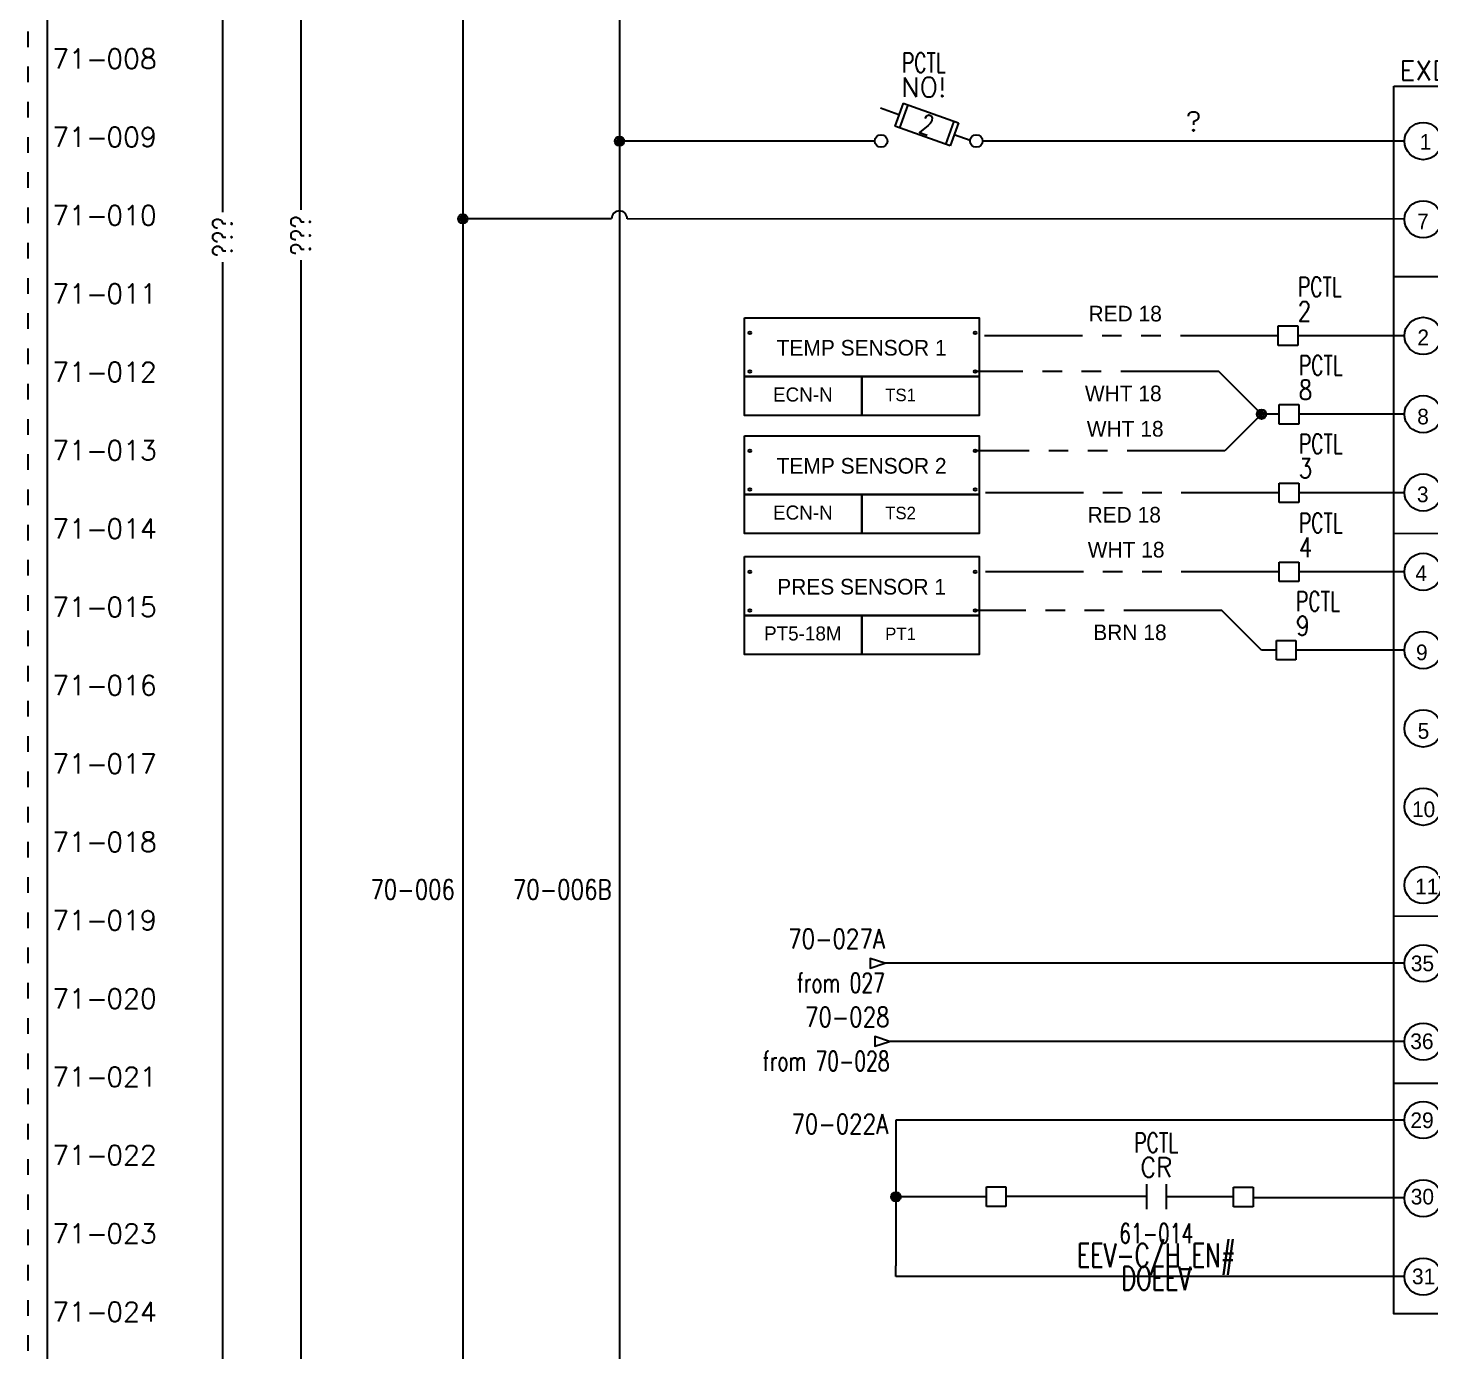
# Model space of a CAD drawing. Extents: x 0 to 16.2, y 0 to 21.2.
# Drawn here: x 0 to 8.95, y 7.88 to 16.32 of the extents above; entities that cross this region are included whole.
import ezdxf
from ezdxf.enums import TextEntityAlignment as Align

# ---------------------------------------------------------------- set-up
doc = ezdxf.new("R2010")
doc.units = 0
doc.header["$MEASUREMENT"] = 0
doc.linetypes.add('DOT2', pattern=[0.125, 0, -0.125])
doc.linetypes.add('PHANTOM2', pattern=[1.25, 0.625, -0.125, 0.125, -0.125, 0.125, -0.125])
for name, color, linetype in [('BLK_18', 251, 'Continuous'), ('BLU_18', 5, 'Continuous'), ('BRN_18', 36, 'Continuous'), ('DESC', 150, 'Continuous'), ('LOC', 8, 'Continuous'), ('MISC', 7, 'Continuous'), ('ORG_14', 30, 'Continuous'), ('RED_14', 1, 'Continuous'), ('RED_18', 1, 'Continuous'), ('SYMS', 7, 'Continuous'), ('TAGFIXED', 7, 'Continuous'), ('TAGS', 150, 'Continuous'), ('TERMS', 123, 'Continuous'), ('WHT_14', 7, 'Continuous'), ('WHT_18', 7, 'Continuous'), ('WIRENO', 72, 'Continuous'), ('WIREREF_DEST', 52, 'Continuous'), ('XREF', 7, 'Continuous')]:
    doc.layers.add(name, color=color, linetype=linetype)
doc.layers.add('TITLEBLOCK_FRAME', color=7, linetype='DOT2', plot=False)
doc.styles.add('WD', font='romans.shx')

# ---------------------------------------------------------------- blocks, each defined once
blk = doc.blocks.new('HDV1_SESOR-CONN')
for points in [[(-0.75, 0.375), (0.75, 0.375), (0.75, 0), (-0.75, 0)], [(-0.75, 0), (0, 0), (0, -0.25), (-0.75, -0.25)], [(0, 0), (0.75, 0), (0.75, -0.25), (0, -0.25)]]:
    blk.add_lwpolyline(points, close=True)
for centre in [(-0.7156, 0.2782), (0.7226, 0.2782), (-0.7156, 0.0319), (0.7226, 0.0319)]:
    blk.add_circle(centre, 0.00874)
at = {"style": 'WD', "flags": 1}
for tag, p in [('X4TERM01', (-0.7156, 0.2782)), ('X1TERM03', (0.7226, 0.2782)), ('X4TERM02', (-0.7156, 0.0319)), ('X1TERM04', (0.7226, 0.0319))]:
    blk.add_attdef(tag, p, '', height=0.005, dxfattribs=at)
blk.add_attdef('DESC2', text='', height=0.1).set_placement((-0.0016, 0.2331), align=Align.TOP_CENTER)
blk.add_attdef('DES3', text='', height=0.09).set_placement((-0.3768, -0.1603), align=Align.CENTER)
blk.add_attdef('LABEL', (0.1492, -0.158), '', height=0.08)
blk = doc.blocks.new('HCR11_RELAY-CONTACT')
at = {"linetype": 'Continuous'}
for p, q in [((-0.0531, 0.0817), (-0.0531, -0.0783)), ((0.0719, 0.0817), (0.0719, -0.0783))]:
    blk.add_line(p, q, dxfattribs=at)
at = {"style": 'WD'}
for tag, width, p in [('INST', 0.7, (0.0094, 0.4526)), ('LOC', 0.7, (0.0094, 0.283)), ('TAG2', 0.9, (0.0094, 0.1267)), ('XREF', 0.7, (0.0094, -0.2958))]:
    blk.add_attdef(tag, text='', height=0.125, dxfattribs=dict(at, width=width)).set_placement(p, align=Align.CENTER)
for tag, p in [('X2LINK', (0.0094, 0.1267)), ('X8LINK', (0.0094, -0.1233))]:
    blk.add_attdef(tag, p, '', height=0.01, dxfattribs=at)
for tag, p, height, flags in [('X4TERM01', (-0.0531, 0.0017), 0.0125, 1), ('X1TERM02', (0.0719, 0.0017), 0.0125, 1), ('CONTACT', (0.1067, 0.038), 0.01, 1), ('FAMILY', (0.1067, 0.0546), 0.01, 9)]:
    blk.add_attdef(tag, p, '', height=height, dxfattribs=dict(at, flags=flags))
at = {"linetype": 'Continuous', "style": 'WD', "flags": 8}
blk.add_attdef('TERM01', text='', height=0.125, dxfattribs=at).set_placement((-0.1156, -0.014), align=Align.TOP_RIGHT)
blk.add_attdef('TERM02', text='', height=0.125, dxfattribs=at).set_placement((0.1344, -0.014), align=Align.TOP_LEFT)
at = {"color": 1, "style": 'WD', "width": 0.7}
for tag, p in [('DESC1', (0.0094, -0.4478)), ('DESC2', (0.0094, -0.5951)), ('DESC3', (0.0094, -0.7424))]:
    blk.add_attdef(tag, text='', height=0.15, dxfattribs=at).set_placement(p, align=Align.CENTER)
blk = doc.blocks.new('HT0001')
for p, q in [((-0.0625, 0.0625), (0.0625, 0.0625)), ((-0.0625, -0.0625), (-0.0625, 0.0625)), ((0.0625, 0.0625), (0.0625, -0.0625)), ((0.0625, -0.0625), (-0.0625, -0.0625))]:
    blk.add_line(p, q)
at = {"style": 'WD'}
for tag, p, width in [('INST', (0.0625, 0.4196), 0.7), ('LOC', (0.0625, 0.25), 0.7), ('DESC1', (0.0499, -0.3851), 0.8)]:
    blk.add_attdef(tag, p, '', height=0.125, dxfattribs=dict(at, width=width))
at = {"linetype": 'Continuous', "style": 'WD'}
for tag, p, height, width, flags in [('TERM01', (0.0625, 0.0938), 0.125, 0.8, 8), ('TAGSTRIP', (0.0499, -0.2288), 0.125, 0.9, 8), ('CAT', (0.2132, -0.4063), 0.1094, 0.8, 1), ('DESC2', (0.0499, -0.5413), 0.125, 0.8, 8), ('DESC3', (0.0499, -0.6976), 0.125, 0.8, 8)]:
    blk.add_attdef(tag, p, '', height=height, dxfattribs=dict(at, width=width, flags=flags))
at = {"style": 'WD', "flags": 1}
for tag, p, height in [('X2PIN01', (0.0326, 0.0839), 0.0125), ('X4TERM01', (-0.0625, 0), 0.0125), ('X4TERMDESC01', (-0.0552, -0.0229), 0.025), ('X2TERMDESC01', (-0.006, 0.0287), 0.025), ('STRIPSEQ', (0, 0), 0.00125), ('X2TERM01', (0, 0.0625), 0.0125), ('X1TERMDESC01', (0.0393, 0.007), 0.025), ('X1TERM01', (0.0625, 0), 0.0125), ('X1PIN01', (0.0868, 0.0164), 0.0125), ('X4PIN01', (-0.1138, -0.0375), 0.0125), ('LINKTERM', (0, -0.0019), 0.00125), ('X8TERM01', (0, -0.0625), 0.0125), ('X8TERMDESC01', (0, -0.0535), 0.025), ('X8PIN01', (0.0256, -0.0962), 0.0125)]:
    blk.add_attdef(tag, p, '', height=height, dxfattribs=at)
at = {"linetype": 'Continuous', "style": 'WD', "width": 0.8, "flags": 1}
blk.add_attdef('MFG', text='', height=0.1094, dxfattribs=at).set_placement((0.0882, -0.4063), align=Align.RIGHT)
at = {"style": 'WD', "width": 0.7, "flags": 1}
blk.add_attdef('ASSYCODE', (0.0625, -0.2812), '', height=0.01, dxfattribs=at)
blk = doc.blocks.new('WDDOT')
for radius in [0.03, 0.0187, 0.00929]:
    blk.add_circle((0, 0), radius)
blk = doc.blocks.new('WD_WNV1')
at = {"style": 'WD', "width": 0.9}
blk.add_attdef('WIRENO', text='', height=0.125, rotation=90, dxfattribs=at).set_placement((0, 0), align=Align.MIDDLE_CENTER)
at = {"color": 7, "style": 'WD'}
for tag, p in [('X2_TINY_DOT_DONT_REMOVE', (0, 0.0625)), ('X8_TINY_DOT_DONT_REMOVE', (0, -0.0625))]:
    blk.add_attdef(tag, p, '', height=0.0001, dxfattribs=at)
at = {"style": 'WD', "flags": 1}
for tag, p in [('X2TERM01', (0, 0.0625)), ('X8TERM01', (0, -0.0625))]:
    blk.add_attdef(tag, p, '', height=0.01, dxfattribs=at)
for tag, p in [('W01USER', (0.0956, 0.0772)), ('W02USER', (0.0956, 0.0694)), ('W03USER', (0.0956, 0.0616)), ('W04USER', (0.0956, 0.0538)), ('W05USER', (0.0956, 0.046)), ('W06USER', (0.0956, 0.0382)), ('W07USER', (0.0956, 0.0304)), ('W08USER', (0.0956, 0.0226)), ('W09USER', (0.0956, 0.0147)), ('W10USER', (0.0956, 0.0069))]:
    blk.add_attdef(tag, text='', height=0.005, dxfattribs=at).set_placement(p, align=Align.CENTER)
blk = doc.blocks.new('*U65')
blk.add_circle((0, 0), 0.1187)
blk = doc.blocks.new('*U64')
at = {"color": 0, "linetype": 'ByBlock', "lineweight": -2, "transparency": 16777216}
for p in [(0, 1), (0, 0.5), (0, 0)]:
    blk.add_blockref('*U65', p, dxfattribs=at)
blk = doc.blocks.new('*U67')
blk.add_circle((0, 0), 0.1187)
blk = doc.blocks.new('*U66')
at = {"color": 0, "linetype": 'ByBlock', "lineweight": -2, "transparency": 16777216}
for p in [(0, 0.5), (0, 0)]:
    blk.add_blockref('*U67', p, dxfattribs=at)
blk = doc.blocks.new('*U69')
blk.add_circle((0, 0), 0.1187)
blk = doc.blocks.new('*U68')
at = {"color": 0, "linetype": 'ByBlock', "lineweight": -2, "transparency": 16777216}
for p in [(0, 1), (0, 0.5), (0, 0)]:
    blk.add_blockref('*U69', p, dxfattribs=at)
blk = doc.blocks.new('*U52')
blk.add_circle((0, 0), 0.1187)
blk = doc.blocks.new('*U51')
at = {"color": 0, "linetype": 'ByBlock', "lineweight": -2, "transparency": 16777216}
for p in [(0, 1.7636), (0, 1.3227), (0, 0.8818), (0, 0.4409), (0, 0)]:
    blk.add_blockref('*U52', p, dxfattribs=at)
blk = doc.blocks.new('*U57')
blk.add_circle((0, 0), 0.1187)
blk = doc.blocks.new('*U53')
at = {"color": 0, "linetype": 'ByBlock', "lineweight": -2, "transparency": 16777216}
for p in [(0, 1.7636), (0, 1.3227), (0, 0.8818), (0, 0.4409), (0, 0)]:
    blk.add_blockref('*U57', p, dxfattribs=at)
blk = doc.blocks.new('*U59')
blk.add_circle((0, 0), 0.1187)
blk = doc.blocks.new('*U58')
at = {"color": 0, "linetype": 'ByBlock', "lineweight": -2, "transparency": 16777216}
for p in [(0, 0.5), (0, 0)]:
    blk.add_blockref('*U59', p, dxfattribs=at)
blk = doc.blocks.new('*U61')
blk.add_circle((0, 0), 0.1187)
blk = doc.blocks.new('*U60')
at = {"color": 0, "linetype": 'ByBlock', "lineweight": -2, "transparency": 16777216}
for p in [(0, 0.5), (0, 0)]:
    blk.add_blockref('*U61', p, dxfattribs=at)
blk = doc.blocks.new('*U63')
blk.add_circle((0, 0), 0.1187)
blk = doc.blocks.new('*U62')
at = {"color": 0, "linetype": 'ByBlock', "lineweight": -2, "transparency": 16777216}
for p in [(0, 0.5), (0, 0)]:
    blk.add_blockref('*U63', p, dxfattribs=at)
blk = doc.blocks.new('*U54')
blk.add_circle((0, 0), 0.1187)
blk = doc.blocks.new('*U70')
at = {"color": 0, "linetype": 'ByBlock', "lineweight": -2, "transparency": 16777216}
for p in [(0, 2), (0, 1.5), (0, 1), (0, 0.5), (0, 0)]:
    blk.add_blockref('*U54', p, dxfattribs=at)
blk = doc.blocks.new('*U56')
blk.add_circle((0, 0), 0.1187)
blk = doc.blocks.new('*U55')
at = {"color": 0, "linetype": 'ByBlock', "lineweight": -2, "transparency": 16777216}
for p in [(0, 0.5), (0, 0)]:
    blk.add_blockref('*U56', p, dxfattribs=at)
blk = doc.blocks.new('HDV1_EXD-SH2')
for p, q in [((0, 2.8496), (0, -4.9869)), ((-1.4373, 1.6356), (0, 1.638)), ((0, 0.4697), (1.25, 0.475)), ((-1.4373, -0.0054), (0, 0)), ((0, -1.8961), (1.2518, -1.8914)), ((0.4377, -2.3619), (0.6877, -2.3619)), ((-1.4373, -2.4488), (0, -2.4434)), ((0.4377, -2.4869), (0.6877, -2.4869)), ((0, -2.8538), (1.25, -2.8539)), ((0.4378, -3.2652), (0.6878, -3.2652)), ((0.4378, -3.3902), (0.6878, -3.3902)), ((-1.4373, -3.5156), (0, -3.5101)), ((0, -3.8359), (1.25, -3.8314))]:
    blk.add_line(p, q)
blk.add_lwpolyline([(-1.4373, 2.8496), (1.25, 2.8496), (1.25, -4.9869), (-1.4373, -4.9869)], close=True)
for points in [[(0.9363, -2.1787), (0.5627, -2.1782), (0.5627, -2.3619)], [(0.922, -2.6332), (0.5627, -2.6332), (0.5627, -2.4869)], [(0.9344, -3.0818), (0.5628, -3.0814), (0.5628, -3.2652)], [(0.9221, -3.5364), (0.5628, -3.5364), (0.5628, -3.3902)]]:
    blk.add_lwpolyline(points)
for name, p in [('*U55', (-1.25, 2)), ('*U51', (1.048, 0.793)), ('*U64', (-1.25, 0.2563)), ('*U53', (1.048, -1.6648)), ('*U70', (-1.25, -2.25)), ('*U58', (1.0401, -2.6212)), ('*U66', (-1.25, -3.25)), ('*U60', (1.0401, -3.5278)), ('*U68', (-1.25, -4.75)), ('*U62', (1.0546, -4.6296))]:
    blk.add_blockref(name, p)
for s, p in [('13', (0.9851, 2.5138)), ('1', (-1.2722, 2.4443)), ('14', (0.9907, 2.0699)), ('7', (-1.2883, 1.9376)), ('15', (0.9827, 1.6335)), ('2', (-1.2867, 1.1964)), ('16', (0.9979, 1.1889)), ('17', (0.9808, 0.7441)), ('8', (-1.2878, 0.6912)), ('3', (-1.2897, 0.1944)), ('18', (0.9796, 0.0564)), ('4', (-1.2996, -0.3094)), ('19', (0.9815, -0.3862)), ('9', (-1.2955, -0.8144)), ('20', (0.9753, -0.824)), ('21', (0.987, -1.2648)), ('5', (-1.285, -1.316)), ('22', (0.9667, -1.7012)), ('10', (-1.3216, -1.8164)), ('25', (0.9597, -2.1591)), ('11', (-1.3014, -2.3093)), ('26', (0.9557, -2.6626)), ('35', (-1.3287, -2.8)), ('27', (0.9588, -3.0703)), ('36', (-1.3321, -3.2971)), ('28', (0.9533, -3.573)), ('29', (-1.3311, -3.8016)), ('23', (0.9712, -4.173)), ('30', (-1.3292, -4.2892)), ('24', (0.9809, -4.6749)), ('31', (-1.3212, -4.7984))]:
    blk.add_text(s, height=0.1).set_placement(p)
at = {"char_height": 0.15008, "attachment_point": 1, "rotation": 270}
for s, width, heights, insert in [('EXV1', 0.387503, [-0.1566], (0.3681, 1.9574)), ('EXV2', 0.387503, [-0.1566], (0.3642, -0.4931)), ('ALARM1', 1.012503, [-0.1562], (0.3378, -1.9869)), ('BATTERY', 1.012503, [-0.1572], (-0.173, -2.4704)), ('ALARM2', 0.387503, [-0.1562], (0.3378, -2.9197))]:
    blk.add_mtext_dynamic_manual_height_columns(s, width=width, gutter_width=0.7504, heights=heights, dxfattribs=dict(at, insert=insert))
at = {"style": 'WD', "width": 0.7}
for tag, p in [('DESC1', (-0.0749, 3.1381)), ('DESC2', (-0.0623, 3.0131)), ('DESC3', (-0.0623, 2.8881)), ('LOC', (0.6877, 2.8881)), ('INST', (1.3127, 2.8881)), ('XREF', (1.4447, 2.6381))]:
    blk.add_attdef(tag, text='', height=0.125, dxfattribs=at).set_placement(p, align=Align.CENTER)
at = {"style": 'WD'}
blk.add_attdef('TAG1', text='', height=0.125, dxfattribs=at).set_placement((-1.1873, 2.8881), align=Align.CENTER)
at = {"style": 'WD', "width": 0.8}
for tag, p in [('+12V', (0.8908, 2.6255)), ('WH', (0.8908, 2.1846)), ('BK', (0.8908, 1.7437)), ('BL', (0.8908, 1.3028)), ('BN', (0.8908, 0.8619)), ('+12V', (0.8908, 0.1677)), ('WH', (0.8908, -0.2732)), ('BK', (0.8908, -0.7141)), ('BL', (0.8908, -1.155)), ('BN', (0.8908, -1.5959)), ('C', (0.883, -2.0234)), ('NO', (0.8872, -2.6529)), ('C', (0.883, -2.93)), ('NO', (0.8923, -3.5555)), ('485+', (0.8964, -4.0599)), ('485-', (0.8975, -4.5607))]:
    blk.add_attdef(tag, text='', height=0.125, dxfattribs=at).set_placement(p, align=Align.TOP_RIGHT)
for tag, p in [('24V', (-1.095, 2.5704)), ('24V', (-1.0956, 2.0706)), ('TS1', (-1.0951, 1.327)), ('COM', (-1.0953, 0.8256)), ('TS2', (-1.0953, 0.3246)), ('PT1', (-1.0954, -0.18)), ('12VDC', (-1.0952, -0.6805)), ('PT2', (-1.0954, -1.1804)), ('GND', (-1.0952, -1.6821)), ('5V', (-1.0953, -2.18)), ('IN+', (-1.0948, -2.6792)), ('GND', (-1.0953, -3.1781)), ('DI1', (-1.0953, -3.6801)), ('COM', (-1.0953, -4.1771)), ('DI2', (-1.0951, -4.6801))]:
    blk.add_attdef(tag, text='', height=0.125, dxfattribs=at).set_placement(p, align=Align.TOP_LEFT)
at = {"style": 'WD'}
for tag, p, height, flags in [('X1TERM16', (1.1307, 2.5571), 0.005, 1), ('X4TERM01', (-1.3691, 2.5004), 0.005, 1), ('FAMILY', (1.3197, 2.1381), 0.01, 9), ('X1TERM17', (1.1307, 2.1162), 0.005, 1), ('X4TERM02', (-1.3697, 2.0006), 0.005, 1), ('X1TERM18', (1.1307, 1.6753), 0.005, 1), ('X4TERM03', (-1.3691, 1.257), 0.005, 1), ('X1TERM19', (1.1289, 1.2339), 0.005, 1), ('X4TERM04', (-1.3693, 0.7556), 0.005, 1), ('X1TERM20', (1.1307, 0.7936), 0.005, 1), ('X4TERM05', (-1.3693, 0.2546), 0.005, 1), ('X1TERM21', (1.1307, 0.0993), 0.005, 1), ('X4TERM06', (-1.3695, -0.25), 0.005, 1), ('X1TERM22', (1.1307, -0.3416), 0.005, 1), ('X4TERM07', (-1.3692, -0.7505), 0.005, 1), ('X1TERM23', (1.1307, -0.7825), 0.005, 1), ('X4TERM08', (-1.3694, -1.2504), 0.005, 1), ('X1TERM24', (1.1307, -1.2233), 0.005, 1), ('X1TERM25', (1.1307, -1.6642), 0.005, 1), ('X4TERM09', (-1.3692, -1.7521), 0.005, 1), ('X1TERM26', (1.1219, -2.117), 0.005, 1), ('X4TERM10', (-1.3694, -2.25), 0.005, 1), ('X1TERM27', (1.1228, -2.6206), 0.005, 1), ('X4TERM11', (-1.3688, -2.7492), 0.005, 1), ('X1TERM28', (1.1223, -3.0268), 0.005, 1), ('X4TERM12', (-1.3693, -3.2481), 0.005, 1), ('X1TERM29', (1.1228, -3.5272), 0.005, 1), ('X4TERM13', (-1.3693, -3.7501), 0.005, 1), ('X1TERM30', (1.1362, -4.1283), 0.005, 1), ('X4TERM14', (-1.3693, -4.2471), 0.005, 1), ('X1TERM31', (1.1373, -4.6291), 0.005, 1), ('X4TERM15', (-1.3691, -4.7501), 0.005, 1)]:
    blk.add_attdef(tag, p, '', height=height, dxfattribs=dict(at, flags=flags))
at = {"style": 'WD', "flags": 9}
for tag, p in [('MFG', (1.3197, 2.5131)), ('CAT', (1.3197, 2.3881)), ('ASSYCODE', (1.3197, 2.2631))]:
    blk.add_attdef(tag, text='', height=0.01, dxfattribs=at).set_placement(p, align=Align.CENTER)
blk = doc.blocks.new('HA1D3')
blk.add_lwpolyline([(-0.0938, 0), (-0.0938, -0.0312), (0, 0), (-0.0938, 0.0312), (-0.0938, 0)])
at = {"style": 'WD', "width": 0.8, "flags": 8}
blk.add_attdef('WIRENO', text='', height=0.125, dxfattribs=at).set_placement((0, 0.0938), align=Align.RIGHT)
at = {"style": 'WD', "flags": 1}
blk.add_attdef('SIGCODE', text='', height=0.01, dxfattribs=at).set_placement((-0.0195, 0.0466), align=Align.RIGHT)
blk.add_attdef('X1TERM01', (0, 0), '', height=0.01, dxfattribs=at)
at = {"style": 'WD', "width": 0.7}
for tag, p in [('XREF', (0, -0.1875)), ('DESC1', (0, -0.375))]:
    blk.add_attdef(tag, text='', height=0.125, dxfattribs=at).set_placement(p, align=Align.RIGHT)
blk = doc.blocks.new('WD_WNV')
at = {"style": 'WD', "flags": 1}
for tag, p in [('W01USER', (-0.0625, 0.0938)), ('W02USER', (-0.0625, 0.0859)), ('W03USER', (-0.0625, 0.0781)), ('W04USER', (-0.0625, 0.0703)), ('W05USER', (-0.0625, 0.0625)), ('W06USER', (-0.0625, 0.0547)), ('W07USER', (-0.0625, 0.0469)), ('W08USER', (-0.0625, 0.0391)), ('W09USER', (-0.0625, 0.0312)), ('W10USER', (-0.0625, 0.0234))]:
    blk.add_attdef(tag, text='', height=0.005, dxfattribs=at).set_placement(p, align=Align.CENTER)
at = {"linetype": 'Continuous', "style": 'WD', "width": 0.8}
blk.add_attdef('WIRENO', text='', height=0.125, dxfattribs=at).set_placement((-0.05, 0), align=Align.MIDDLE_RIGHT)
blk = doc.blocks.new('HDS11FL')
for p, q in [((-0.1897, 0.1679), (-0.3075, 0.2099)), ((-0.1635, 0.2415), (-0.216, 0.0943)), ((-0.1341, 0.231), (-0.1865, 0.0838)), ((-0.1635, 0.2415), (0.1897, 0.1156)), ((0.1373, -0.0316), (-0.216, 0.0943)), ((0.1603, 0.1261), (0.1078, -0.0211)), ((0.1897, 0.1156), (0.1373, -0.0316)), ((0.1635, 0.042), (0.2642, 0.0061))]:
    blk.add_line(p, q)
at = {"linetype": 'Continuous'}
for centre in [(-0.3038, 0), (0.3038, 0)]:
    blk.add_circle(centre, 0.04, dxfattribs=at)
at = {"style": 'WD', "width": 0.7}
for tag, p in [('INST', (-0.0312, 0.6071)), ('LOC', (-0.0312, 0.4375))]:
    blk.add_attdef(tag, text='', height=0.125, dxfattribs=at).set_placement(p, align=Align.CENTER)
at = {"style": 'WD'}
blk.add_attdef('TAG1', text='', height=0.125, dxfattribs=at).set_placement((-0.0312, 0.2812), align=Align.CENTER)
for tag, p in [('X2LINK', (0, 0.4062)), ('X8LINK', (0, -0.1094))]:
    blk.add_attdef(tag, p, '', height=0.01, dxfattribs=at)
for tag, p, height, flags in [('FAMILY', (0.098, 0.2639), 0.01, 9), ('CONTACT', (0.098, 0.1867), 0.01, 9), ('X4TERM01', (-0.3438, 0), 0.0125, 1), ('X1TERM02', (0.3438, 0), 0.0125, 1)]:
    blk.add_attdef(tag, p, '', height=height, dxfattribs=dict(at, flags=flags))
at = {"style": 'WD', "width": 0.7}
blk.add_attdef('RATING1', text='', height=0.125, rotation=340.37976, dxfattribs=at).set_placement((-0.0131, 0.1049), align=Align.MIDDLE_CENTER)
at = {"linetype": 'Continuous', "style": 'WD', "flags": 9}
for tag, p in [('ASSYCODE', (0.1255, 0.2061)), ('MFG', (0.126, 0.2277)), ('CAT', (0.126, 0.2472))]:
    blk.add_attdef(tag, text='', height=0.01, dxfattribs=at).set_placement(p, align=Align.CENTER)
at = {"linetype": 'Continuous', "style": 'WD', "flags": 8}
blk.add_attdef('TERM01', text='', height=0.125, dxfattribs=at).set_placement((-0.4062, -0.0314), align=Align.TOP_RIGHT)
blk.add_attdef('TERM02', text='', height=0.125, dxfattribs=at).set_placement((0.4062, -0.0314), align=Align.TOP_LEFT)
blk = doc.blocks.new('WD_WNH')
at = {"linetype": 'Continuous', "style": 'WD'}
blk.add_attdef('WIRENO', text='', height=0.125, dxfattribs=at).set_placement((0, 0.0625), align=Align.CENTER)
at = {"style": 'WD', "flags": 1}
for tag, p in [('W01USER', (0, 0.0781)), ('W02USER', (0, 0.0703)), ('W03USER', (0, 0.0625)), ('W04USER', (0, 0.0547)), ('W05USER', (0, 0.0469)), ('W06USER', (0, 0.0391)), ('W07USER', (0, 0.0312)), ('W08USER', (0, 0.0234)), ('W09USER', (0, 0.0156)), ('W10USER', (0, 0.0078))]:
    blk.add_attdef(tag, text='', height=0.005, dxfattribs=at).set_placement(p, align=Align.CENTER)
blk = doc.blocks.new('2025 XNNOV Protrait')
at = {"color": 5}
blk.add_line((0, 0), (0, 21), dxfattribs=at)
at = {"layer": 'TITLEBLOCK_FRAME'}
blk.add_lwpolyline([(-0.125, 21.125), (16.125, 21.125), (16.125, -0.125), (-0.125, -0.125)], close=True, dxfattribs=at)
at = {"color": 7, "style": 'WD', "flags": 4}
for tag, p in [('N5', (7.5965, 1.925)), ('N4', (7.5965, 1.575)), ('N3', (7.5965, 1.225)), ('N2', (7.5965, 0.925)), ('N1', (7.5965, 0.575)), ('PAGENO', (5.883, 0.1667)), ('SHEETMAX', (6.8244, 0.1571))]:
    blk.add_attdef(tag, text='', height=0.14, dxfattribs=at).set_placement(p, align=Align.MIDDLE_CENTER)
for tag, height, p in [('DATE5', 0.14, (7.854, 1.925)), ('PAR5', 0.14, (9.1044, 1.925)), ('DESCRIPTION5', 0.14, (9.6612, 1.925)), ('TITRE1', 0.175, (0.0523, 1.5702)), ('DATE4', 0.14, (7.854, 1.575)), ('PAR4', 0.14, (9.1044, 1.575)), ('DESCRIPTION4', 0.14, (9.6612, 1.575)), ('AP.PAR', 0.14, (5.5261, 1.3649)), ('TITRE2', 0.175, (0.0523, 1.3058)), ('DATE3', 0.14, (7.854, 1.225)), ('PAR3', 0.14, (9.1044, 1.225)), ('DESCRIPTION3', 0.14, (9.6612, 1.225)), ('TITRE3', 0.175, (0.0523, 1.0414)), ('DATE2', 0.14, (7.854, 0.925)), ('PAR2', 0.14, (9.1044, 0.925)), ('DESCRIPTION2', 0.14, (9.6612, 0.925)), ('DESS.PAR', 0.14, (5.286, 0.6422)), ('DATE1', 0.14, (7.854, 0.575)), ('PAR1', 0.14, (9.1089, 0.575)), ('DESCRIPTION1', 0.14, (9.645, 0.575)), ('PRJCT', 0.14, (1.1926, 0.1667)), ('DATE', 0.14, (3.2042, 0.1789))]:
    blk.add_attdef(tag, text='', height=height, dxfattribs=at).set_placement(p, align=Align.MIDDLE_LEFT)

msp = doc.modelspace()

# ---------------------------------------------------------------- linework, layer by layer
at = {"layer": 'BLK_18'}
for p, q in [((7.1403, 8.8604), (6.2433, 8.8604)), ((7.2653, 8.8604), (7.6965, 8.8604)), ((8.7872, 8.8523), (7.8215, 8.8523))]:
    msp.add_line(p, q, dxfattribs=at)
at = {"layer": 'BLU_18'}
for p, q in [((8.7873, 9.3494), (5.5412, 9.3494)), ((5.5412, 9.3494), (5.5412, 9.2996)), ((5.5412, 9.2996), (5.5412, 8.4178)), ((6.1183, 8.8587), (5.5412, 8.8587)), ((5.5412, 8.3494), (5.5412, 8.4178)), ((8.7874, 8.3494), (5.5412, 8.3494))]:
    msp.add_line(p, q, dxfattribs=at)
at = {"layer": 'BRN_18', "linetype": 'PHANTOM2'}
for p, q in [((7.6208, 12.6031), (6.0459, 12.6031)), ((7.875, 12.349), (7.6208, 12.6031)), ((7.9699, 12.349), (7.875, 12.349))]:
    msp.add_line(p, q, dxfattribs=at)
at = {"layer": 'BRN_18'}
msp.add_line((8.7873, 12.349), (8.0949, 12.349), dxfattribs=at)
at = {"layer": 'ORG_14'}
for p, q in [((3.7754, 17.3288), (3.7754, 4.3134)), ((5.4062, 15.5998), (3.7754, 15.5998)), ((8.7875, 15.5998), (6.0938, 15.5998)), ((8.7878, 10.3503), (5.4702, 10.3503))]:
    msp.add_line(p, q, dxfattribs=at)
at = {"layer": 'RED_14'}
for p, q in [((1.2417, 20.2374), (1.2417, 15.1457)), ((1.2417, 14.826), (1.2417, 5.5275))]:
    msp.add_line(p, q, dxfattribs=at)
at = {"layer": 'RED_18', "linetype": 'PHANTOM2'}
for p, q in [((7.9818, 14.3565), (6.0459, 14.3565)), ((7.9877, 13.354), (6.0459, 13.354))]:
    msp.add_line(p, q, dxfattribs=at)
at = {"layer": 'RED_18'}
for p, q in [((8.7875, 14.3565), (8.1068, 14.3565)), ((8.7873, 13.354), (8.1127, 13.354))]:
    msp.add_line(p, q, dxfattribs=at)
at = {"layer": 'WHT_14'}
for p, q in [((1.7417, 19.3663), (1.7417, 15.1609)), ((1.7417, 14.8385), (1.7417, 6.534))]:
    msp.add_line(p, q, dxfattribs=at)
at = {"layer": 'WHT_18'}
for p, q in [((2.7754, 17.3288), (2.7754, 4.3134)), ((3.7254, 15.1035), (2.7754, 15.1035)), ((8.7869, 15.1), (3.8254, 15.1035)), ((7.9877, 13.8551), (7.875, 13.8551)), ((8.7873, 13.8551), (8.1127, 13.8551)), ((8.7871, 12.8494), (8.1127, 12.8494)), ((8.7873, 9.8513), (5.5, 9.8513))]:
    msp.add_line(p, q, dxfattribs=at)
at = {"layer": 'WHT_18', "linetype": 'PHANTOM2'}
for p, q in [((7.6014, 14.1287), (6.0459, 14.1287)), ((7.875, 13.8551), (7.6014, 14.1287)), ((7.875, 13.8551), (7.6412, 13.6213)), ((7.6412, 13.6213), (6.0459, 13.6213)), ((7.9877, 12.8494), (6.0459, 12.8494))]:
    msp.add_line(p, q, dxfattribs=at)
at = {"layer": 'WHT_18'}
msp.add_arc((3.7754, 15.1035), 0.05, 0, 180, dxfattribs=at)

# ---------------------------------------------------------------- block references
at = {"ltscale": 0.5}
msp.add_blockref('2025 XNNOV Protrait', (0.125, 0.125), dxfattribs=at)
for p, values in [((5.3233, 14.0968), {'DESC2': 'TEMP SENSOR 1', 'DES3': 'ECN-N', 'LABEL': 'TS1'}), ((5.3233, 13.3431), {'DESC2': 'TEMP SENSOR 2', 'DES3': 'ECN-N', 'LABEL': 'TS2'}), ((5.3233, 12.5713), {'DESC2': 'PRES SENSOR 1', 'DES3': 'PT5-18M', 'LABEL': 'PT1'})]:
    msp.add_blockref('HDV1_SESOR-CONN', p).add_auto_attribs(values)
at = {"layer": 'SYMS'}
ref = msp.add_blockref('HDS11FL', (5.75, 15.5998), dxfattribs=at)
ref.add_attrib('RATING1', '2', dxfattribs={"layer": 'MISC', "height": 0.125, "rotation": 340.37976, "style": 'WD', "width": 0.7}).set_placement((5.7369, 15.7048), align=Align.MIDDLE_CENTER)
ref.add_attrib('LOC', 'PCTL', dxfattribs={"layer": 'LOC', "height": 0.125, "style": 'WD', "width": 0.7}).set_placement((5.7188, 16.0373), align=Align.CENTER)
ref.add_attrib('TAG1F', 'NO!', dxfattribs={"layer": 'TAGFIXED', "height": 0.125, "style": 'WD'}).set_placement((5.7188, 15.8811), align=Align.CENTER)
ref = msp.add_blockref('HDV1_EXD-SH2', (10.1566, 13.0995), dxfattribs=at)
ref.add_attrib('24V', '24V', dxfattribs={"layer": 'MISC', "height": 0.125, "style": 'WD', "width": 0.8}).set_placement((9.0615, 15.6698), align=Align.TOP_LEFT)
ref.add_attrib('24V', '24V', dxfattribs={"layer": 'MISC', "height": 0.125, "style": 'WD', "width": 0.8}).set_placement((9.0609, 15.17), align=Align.TOP_LEFT)
ref.add_attrib('TS1', 'TS1', dxfattribs={"layer": 'MISC', "height": 0.125, "style": 'WD', "width": 0.8}).set_placement((9.0615, 14.4265), align=Align.TOP_LEFT)
ref.add_attrib('COM', 'COM', dxfattribs={"layer": 'MISC', "height": 0.125, "style": 'WD', "width": 0.8}).set_placement((9.0613, 13.9251), align=Align.TOP_LEFT)
ref.add_attrib('TS2', 'TS2', dxfattribs={"layer": 'MISC', "height": 0.125, "style": 'WD', "width": 0.8}).set_placement((9.0613, 13.424), align=Align.TOP_LEFT)
ref.add_attrib('PT1', 'PT1', dxfattribs={"layer": 'MISC', "height": 0.125, "style": 'WD', "width": 0.8}).set_placement((9.0611, 12.9194), align=Align.TOP_LEFT)
ref.add_attrib('12VDC', '12VDC', dxfattribs={"layer": 'MISC', "height": 0.125, "style": 'WD', "width": 0.8}).set_placement((9.0614, 12.419), align=Align.TOP_LEFT)
ref.add_attrib('PT2', 'PT2', dxfattribs={"layer": 'MISC', "height": 0.125, "style": 'WD', "width": 0.8}).set_placement((9.0612, 11.919), align=Align.TOP_LEFT)
ref.add_attrib('GND', 'GND', dxfattribs={"layer": 'MISC', "height": 0.125, "style": 'WD', "width": 0.8}).set_placement((9.0614, 11.4174), align=Align.TOP_LEFT)
ref.add_attrib('5V', '5V', dxfattribs={"layer": 'MISC', "height": 0.125, "style": 'WD', "width": 0.8}).set_placement((9.0613, 10.9194), align=Align.TOP_LEFT)
ref.add_attrib('IN+', 'IN+', dxfattribs={"layer": 'MISC', "height": 0.125, "style": 'WD', "width": 0.8}).set_placement((9.0618, 10.4203), align=Align.TOP_LEFT)
ref.add_attrib('GND', 'GND', dxfattribs={"layer": 'MISC', "height": 0.125, "style": 'WD', "width": 0.8}).set_placement((9.0613, 9.9213), align=Align.TOP_LEFT)
ref.add_attrib('DI1', 'DI1', dxfattribs={"layer": 'MISC', "height": 0.125, "style": 'WD', "width": 0.8}).set_placement((9.0613, 9.4194), align=Align.TOP_LEFT)
ref.add_attrib('COM', 'COM', dxfattribs={"layer": 'MISC', "height": 0.125, "style": 'WD', "width": 0.8}).set_placement((9.0613, 8.9223), align=Align.TOP_LEFT)
ref.add_attrib('DI2', 'DI2', dxfattribs={"layer": 'MISC', "height": 0.125, "style": 'WD', "width": 0.8}).set_placement((9.0615, 8.4194), align=Align.TOP_LEFT)
ref.add_attrib('+12V', '+12V', dxfattribs={"layer": 'MISC', "height": 0.125, "style": 'WD', "width": 0.8}).set_placement((11.0474, 15.7249), align=Align.TOP_RIGHT)
ref.add_attrib('WH', 'WH', dxfattribs={"layer": 'MISC', "height": 0.125, "style": 'WD', "width": 0.8}).set_placement((11.0474, 15.284), align=Align.TOP_RIGHT)
ref.add_attrib('BK', 'BK', dxfattribs={"layer": 'MISC', "height": 0.125, "style": 'WD', "width": 0.8}).set_placement((11.0474, 14.8431), align=Align.TOP_RIGHT)
ref.add_attrib('BL', 'BL', dxfattribs={"layer": 'MISC', "height": 0.125, "style": 'WD', "width": 0.8}).set_placement((11.0474, 14.4023), align=Align.TOP_RIGHT)
ref.add_attrib('BN', 'BN', dxfattribs={"layer": 'MISC', "height": 0.125, "style": 'WD', "width": 0.8}).set_placement((11.0474, 13.9614), align=Align.TOP_RIGHT)
ref.add_attrib('+12V', '+12V', dxfattribs={"layer": 'MISC', "height": 0.125, "style": 'WD', "width": 0.8}).set_placement((11.0474, 13.2671), align=Align.TOP_RIGHT)
ref.add_attrib('WH', 'WH', dxfattribs={"layer": 'MISC', "height": 0.125, "style": 'WD', "width": 0.8}).set_placement((11.0474, 12.8262), align=Align.TOP_RIGHT)
ref.add_attrib('BK', 'BK', dxfattribs={"layer": 'MISC', "height": 0.125, "style": 'WD', "width": 0.8}).set_placement((11.0474, 12.3853), align=Align.TOP_RIGHT)
ref.add_attrib('BL', 'BL', dxfattribs={"layer": 'MISC', "height": 0.125, "style": 'WD', "width": 0.8}).set_placement((11.0474, 11.9445), align=Align.TOP_RIGHT)
ref.add_attrib('BN', 'BN', dxfattribs={"layer": 'MISC', "height": 0.125, "style": 'WD', "width": 0.8}).set_placement((11.0474, 11.5036), align=Align.TOP_RIGHT)
ref.add_attrib('C', 'C', dxfattribs={"layer": 'MISC', "height": 0.125, "style": 'WD', "width": 0.8}).set_placement((11.0396, 11.0761), align=Align.TOP_RIGHT)
ref.add_attrib('NO', 'NO', dxfattribs={"layer": 'MISC', "height": 0.125, "style": 'WD', "width": 0.8}).set_placement((11.0438, 10.4466), align=Align.TOP_RIGHT)
ref.add_attrib('C', 'C', dxfattribs={"layer": 'MISC', "height": 0.125, "style": 'WD', "width": 0.8}).set_placement((11.0396, 10.1695), align=Align.TOP_RIGHT)
ref.add_attrib('NO', 'NO', dxfattribs={"layer": 'MISC', "height": 0.125, "style": 'WD', "width": 0.8}).set_placement((11.0489, 9.544), align=Align.TOP_RIGHT)
ref.add_attrib('485+', '485+', dxfattribs={"layer": 'MISC', "height": 0.125, "style": 'WD', "width": 0.8}).set_placement((11.053, 9.0395), align=Align.TOP_RIGHT)
ref.add_attrib('485-', '485-', dxfattribs={"layer": 'MISC', "height": 0.125, "style": 'WD', "width": 0.8}).set_placement((11.0541, 8.5387), align=Align.TOP_RIGHT)
ref.add_attrib('TAG1F', 'EXD1', dxfattribs={"layer": 'TAGFIXED', "height": 0.125, "style": 'WD'}).set_placement((8.9693, 15.9875), align=Align.CENTER)
ref.add_attrib('LOC', 'PCTL', dxfattribs={"layer": 'LOC', "height": 0.125, "style": 'WD', "width": 0.7}).set_placement((10.8443, 15.9875), align=Align.CENTER)
for name, p in [('WDDOT', (3.7754, 15.5998)), ('WDDOT', (2.7754, 15.1035)), ('WDDOT', (5.5412, 8.8587)), ('HT0001', (6.1808, 8.8604)), ('HT0001', (7.759, 8.8587))]:
    msp.add_blockref(name, p, dxfattribs=at)
ref = msp.add_blockref('HT0001', (8.0443, 14.3565), dxfattribs=at)
ref.add_attrib('LOC', 'PCTL', (8.1068, 14.6065), dxfattribs={"layer": 'LOC', "height": 0.125, "style": 'WD', "width": 0.7})
ref.add_attrib('TERM01', '2', (8.1068, 14.4502), dxfattribs={"layer": 'TERMS', "linetype": 'Continuous', "height": 0.125, "style": 'WD', "width": 0.8, "flags": 8})
ref = msp.add_blockref('HT0001', (8.0502, 13.8551), dxfattribs=at)
ref.add_attrib('LOC', 'PCTL', (8.1127, 14.1051), dxfattribs={"layer": 'LOC', "height": 0.125, "style": 'WD', "width": 0.7})
ref.add_attrib('TERM01', '8', (8.1127, 13.9489), dxfattribs={"layer": 'TERMS', "linetype": 'Continuous', "height": 0.125, "style": 'WD', "width": 0.8, "flags": 8})
at = {"layer": 'SYMS', "linetype": 'PHANTOM2'}
msp.add_blockref('WDDOT', (7.875, 13.8551), dxfattribs=at)
at = {"layer": 'SYMS'}
ref = msp.add_blockref('HT0001', (8.0502, 13.354), dxfattribs=at)
ref.add_attrib('LOC', 'PCTL', (8.1127, 13.604), dxfattribs={"layer": 'LOC', "height": 0.125, "style": 'WD', "width": 0.7})
ref.add_attrib('TERM01', '3', (8.1127, 13.4478), dxfattribs={"layer": 'TERMS', "linetype": 'Continuous', "height": 0.125, "style": 'WD', "width": 0.8, "flags": 8})
ref = msp.add_blockref('HT0001', (8.0502, 12.8494), dxfattribs=at)
ref.add_attrib('LOC', 'PCTL', (8.1127, 13.0994), dxfattribs={"layer": 'LOC', "height": 0.125, "style": 'WD', "width": 0.7})
ref.add_attrib('TERM01', '4', (8.1127, 12.9432), dxfattribs={"layer": 'TERMS', "linetype": 'Continuous', "height": 0.125, "style": 'WD', "width": 0.8, "flags": 8})
ref = msp.add_blockref('HT0001', (8.0324, 12.349), dxfattribs=at)
ref.add_attrib('LOC', 'PCTL', (8.0949, 12.599), dxfattribs={"layer": 'LOC', "height": 0.125, "style": 'WD', "width": 0.7})
ref.add_attrib('TERM01', '9', (8.0949, 12.4427), dxfattribs={"layer": 'TERMS', "linetype": 'Continuous', "height": 0.125, "style": 'WD', "width": 0.8, "flags": 8})
ref = msp.add_blockref('HA1D3', (5.4702, 10.3503), dxfattribs=at)
ref.add_attrib('WIRENO', '70-027A', dxfattribs={"layer": 'WIREREF_DEST', "height": 0.125, "style": 'WD', "width": 0.8, "flags": 8}).set_placement((5.4702, 10.444), align=Align.RIGHT)
ref.add_attrib('XREF', 'from 027', dxfattribs={"layer": 'XREF', "height": 0.125, "style": 'WD', "width": 0.7}).set_placement((5.4702, 10.1628), align=Align.RIGHT)
ref = msp.add_blockref('HA1D3', (5.5, 9.8513), dxfattribs=at)
ref.add_attrib('WIRENO', '70-028', dxfattribs={"layer": 'WIREREF_DEST', "height": 0.125, "style": 'WD', "width": 0.8, "flags": 8}).set_placement((5.5, 9.9451), align=Align.RIGHT)
ref.add_attrib('XREF', 'from 70-028', dxfattribs={"layer": 'XREF', "height": 0.125, "style": 'WD', "width": 0.7}).set_placement((5.5, 9.6638), align=Align.RIGHT)
ref = msp.add_blockref('HCR11_RELAY-CONTACT', (7.1934, 8.8587), dxfattribs=at)
ref.add_attrib('LOC', 'PCTL', dxfattribs={"layer": 'LOC', "height": 0.125, "style": 'WD', "width": 0.7}).set_placement((7.2028, 9.1417), align=Align.CENTER)
ref.add_attrib('XREF', '61-014', dxfattribs={"layer": 'XREF', "height": 0.125, "style": 'WD', "width": 0.7}).set_placement((7.2028, 8.5629), align=Align.CENTER)
ref.add_attrib('DESC2', 'DOEEV', dxfattribs={"layer": 'DESC', "color": 1, "height": 0.15, "style": 'WD', "width": 0.7}).set_placement((7.2028, 8.2636), align=Align.CENTER)
ref.add_attrib('DESC1', 'EEV-C/H_EN#', dxfattribs={"layer": 'DESC', "color": 1, "height": 0.15, "style": 'WD', "width": 0.7}).set_placement((7.2028, 8.411), align=Align.CENTER)
ref.add_attrib('TAG2', 'CR', dxfattribs={"layer": 'TAGS', "height": 0.125, "style": 'WD', "width": 0.9}).set_placement((7.2028, 8.9854), align=Align.CENTER)
at = {"layer": 'WIRENO'}
ref = msp.add_blockref('WD_WNH', (7.4406, 15.5998), dxfattribs=at)
ref.add_attrib('WIRENO', '?', dxfattribs={"linetype": 'Continuous', "height": 0.125, "style": 'WD'}).set_placement((7.4406, 15.6623), align=Align.CENTER)
ref = msp.add_blockref('WD_WNV1', (1.2417, 14.9858), dxfattribs=at)
ref.add_attrib('X2_TINY_DOT_DONT_REMOVE', '.', (1.2417, 15.1457), dxfattribs={"layer": 'MISC', "color": 7, "height": 0.0001, "style": 'WD'})
ref.add_attrib('X8_TINY_DOT_DONT_REMOVE', '.', (1.2417, 14.826), dxfattribs={"layer": 'MISC', "color": 7, "height": 0.0001, "style": 'WD'})
ref.add_attrib('WIRENO', '???', dxfattribs={"height": 0.125, "rotation": 90, "style": 'WD', "width": 0.9}).set_placement((1.2417, 14.9858), align=Align.MIDDLE_CENTER)
ref = msp.add_blockref('WD_WNV1', (1.7417, 14.9971), dxfattribs=at)
ref.add_attrib('X2_TINY_DOT_DONT_REMOVE', '.', (1.7417, 15.1609), dxfattribs={"layer": 'MISC', "color": 7, "height": 0.0001, "style": 'WD'})
ref.add_attrib('X8_TINY_DOT_DONT_REMOVE', '.', (1.7417, 14.8385), dxfattribs={"layer": 'MISC', "color": 7, "height": 0.0001, "style": 'WD'})
ref.add_attrib('WIRENO', '???', dxfattribs={"height": 0.125, "rotation": 90, "style": 'WD', "width": 0.9}).set_placement((1.7417, 14.9971), align=Align.MIDDLE_CENTER)
ref = msp.add_blockref('WD_WNV', (2.7754, 10.8211), dxfattribs=at)
ref.add_attrib('WIRENO', '70-006', dxfattribs={"linetype": 'Continuous', "height": 0.125, "style": 'WD', "width": 0.8}).set_placement((2.7254, 10.8211), align=Align.MIDDLE_RIGHT)
ref = msp.add_blockref('WD_WNV', (3.7754, 10.8211), dxfattribs=at)
ref.add_attrib('WIRENO', '70-006B', dxfattribs={"linetype": 'Continuous', "height": 0.125, "style": 'WD', "width": 0.8}).set_placement((3.7254, 10.8211), align=Align.MIDDLE_RIGHT)
ref = msp.add_blockref('WD_WNV', (5.5412, 9.3245), dxfattribs=at)
ref.add_attrib('WIRENO', '70-022A', dxfattribs={"linetype": 'Continuous', "height": 0.125, "style": 'WD', "width": 0.8}).set_placement((5.4912, 9.3245), align=Align.MIDDLE_RIGHT)

# ---------------------------------------------------------------- texts
at = {"style": 'WD'}
for p in [(0.3688, 16.125), (0.3688, 15.625), (0.3688, 15.125), (0.3688, 14.625), (0.3688, 14.125), (0.3688, 13.625), (0.3688, 13.125), (0.3688, 12.625), (0.3688, 12.125), (0.3688, 11.625), (0.3688, 11.125), (0.3688, 10.625), (0.3688, 10.125), (0.3688, 9.625), (0.3688, 9.125), (0.3688, 8.625), (0.3688, 8.125)]:
    msp.add_text('71', height=0.125, dxfattribs=at).set_placement(p, align=Align.MIDDLE_RIGHT)
for p in [(0.4406, 16.125), (0.4406, 15.625), (0.4406, 15.125), (0.4406, 14.625), (0.4406, 14.125), (0.4406, 13.625), (0.4406, 13.125), (0.4406, 12.625), (0.4406, 12.125), (0.4406, 11.625), (0.4406, 11.125), (0.4406, 10.625), (0.4406, 10.125), (0.4406, 9.625), (0.4406, 9.125), (0.4406, 8.625), (0.4406, 8.125)]:
    msp.add_text('-', height=0.125, dxfattribs=at).set_placement(p, align=Align.MIDDLE)
for s, p in [('008', (0.5, 16.125)), ('009', (0.5, 15.625)), ('010', (0.5, 15.125)), ('011', (0.5, 14.625)), ('012', (0.5, 14.125)), ('013', (0.5, 13.625)), ('014', (0.5, 13.125)), ('015', (0.5, 12.625)), ('016', (0.5, 12.125)), ('017', (0.5, 11.625)), ('018', (0.5, 11.125)), ('019', (0.5, 10.625)), ('020', (0.5, 10.125)), ('021', (0.5, 9.625)), ('022', (0.5, 9.125)), ('023', (0.5, 8.625)), ('024', (0.5, 8.125))]:
    msp.add_text(s, height=0.125, dxfattribs=at).set_placement(p, align=Align.MIDDLE_LEFT)
at = {"layer": 'MISC', "char_height": 0.1}
for s, insert, attachment_point in [('\\W1.00;RED 18', (7.0045, 14.4465), 8), ('\\W1.00;WHT 18', (6.9924, 14.0387), 2), ('\\W1.00;WHT 18', (7.0045, 13.7113), 8), ('\\W1.00;RED 18', (6.9984, 13.264), 2), ('\\W1.00;WHT 18', (7.0105, 12.9394), 8), ('\\W1.00;BRN 18', (7.0348, 12.5131), 2)]:
    msp.add_mtext(s, dxfattribs=dict(at, insert=insert, attachment_point=attachment_point))

doc.saveas('drawing.dxf')
